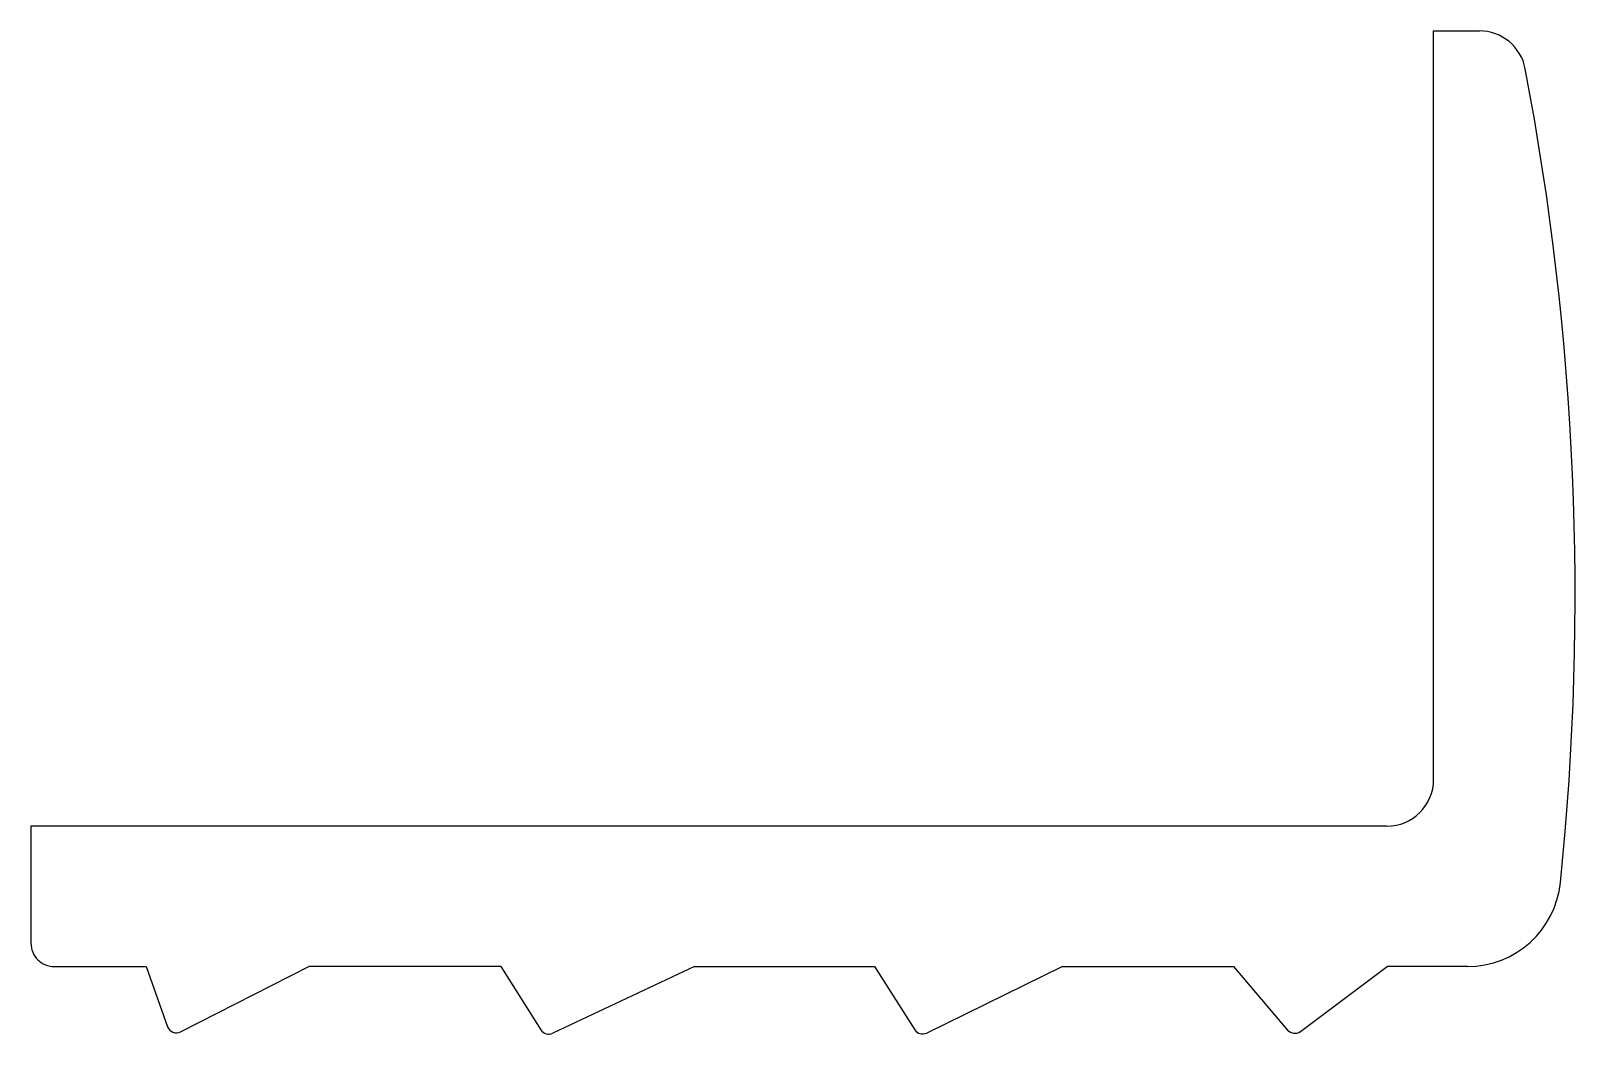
# Model space of a CAD drawing. Extents: x 497.5 to 530.6, y 536.5 to 558.
import ezdxf

# ---------------------------------------------------------------- set-up
doc = ezdxf.new("R2010")
doc.units = 0
doc.layers.get('0').update_dxf_attribs({"linetype": 'CONTINUOUS'})

msp = doc.modelspace()

# ---------------------------------------------------------------- linework, layer by layer
for p, q in [((527.537, 541.958), (527.537, 557.958)), ((527.537, 557.958), (528.515, 557.958)), ((526.537, 540.958), (497.537, 540.958)), ((497.537, 540.958), (497.537, 538.458)), ((498.037, 537.958), (500.001, 537.958)), ((500.001, 537.958), (500.46, 536.673)), ((500.739, 536.562), (503.483, 537.958)), ((507.59, 537.958), (503.483, 537.958)), ((507.59, 537.958), (508.442, 536.608)), ((511.726, 537.958), (508.697, 536.534)), ((511.726, 537.958), (515.577, 537.958)), ((515.577, 537.958), (516.44, 536.609)), ((519.597, 537.958), (516.697, 536.537)), ((519.597, 537.958), (523.259, 537.958)), ((523.259, 537.958), (524.415, 536.601)), ((524.687, 536.571), (526.546, 537.958)), ((528.259, 537.958), (526.546, 537.958))]:
    msp.add_line(p, q)
for centre, radius, start, end in [((528.515, 556.958), 1, 10.8137, 90), ((470.562, 545.889), 60.001, 354.1311, 10.81347), ((526.537, 541.958), 1, 270.0003, 0), ((528.259, 539.958), 2, 270, 354.131), ((498.037, 538.458), 0.5, 179.9996, 270), ((500.649, 536.74), 0.2, 199.6492, 296.9829), ((508.611, 536.715), 0.2, 212.2434, 295.1896), ((516.609, 536.717), 0.2, 212.6177, 296.1132), ((524.567, 536.731), 0.2, 220.4391, 306.7151)]:
    msp.add_arc(centre, radius, start, end)

doc.saveas('drawing.dxf')
